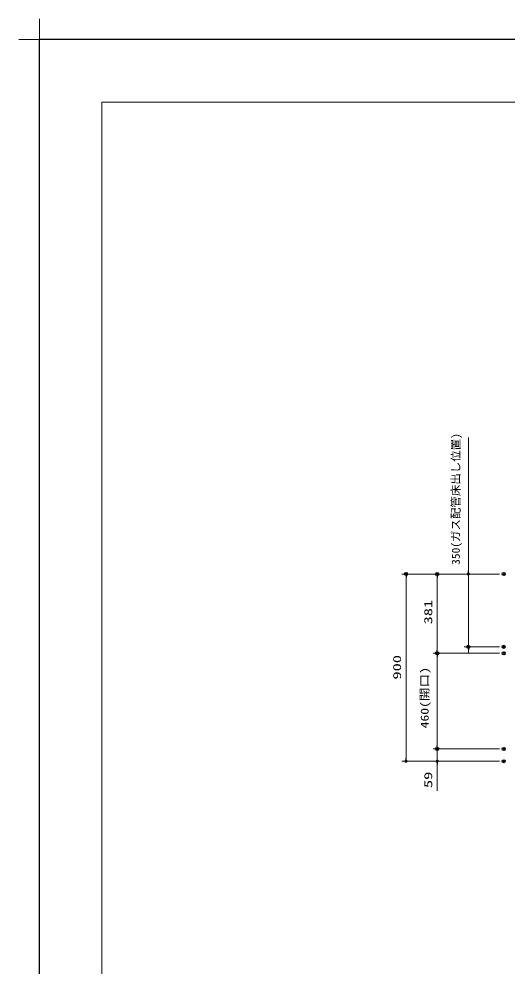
# Model space of a CAD drawing. Units: millimetres, scale not verified. Extents: x -9797 to 9797, y -4555 to 4555.
# Drawn here: x -9797 to -7447, y 0 to 4555 of the extents above; entities that cross this region are included whole.
import ezdxf
from ezdxf.enums import TextEntityAlignment as Align

# ---------------------------------------------------------------- set-up
doc = ezdxf.new("R2010")
doc.units = ezdxf.units.MM
doc.header["$LTSCALE"] = 30
doc.header["$PDMODE"] = 32
doc.header["$PDSIZE"] = 15
for name, color, linetype, lineweight in [('0-0_0', 7, 'Continuous', 25), ('0-3_寸法ﾚｲﾔｰ', 30, 'Continuous', 13), ('0-4_DEFPOINTS', 7, 'Continuous', 25), ('0-5_図面枠', 3, 'Continuous', 15), ('0-8_一般', 7, 'Continuous', 5)]:
    doc.layers.add(name, color=color, linetype=linetype, lineweight=lineweight)
doc.styles.add('ＭＳ ゴシック', font='')
doc.styles.get('ＭＳ ゴシック').set_extended_font_data('MS Gothic')

# ---------------------------------------------------------------- blocks, each defined once
blk = doc.blocks.new('_DOT')
at = {"layer": '0-0_0', "color": 30}
blk.add_line((-15, 0), (-30, 0), dxfattribs=at)
for points in [[(0, 0), (-15, 0), (-14.88, 1.88)], [(0, 0), (-14.88, -1.88), (-15, 0)], [(0, 0), (-14.88, 1.88), (-14.53, 3.73)], [(0, 0), (-14.53, -3.73), (-14.88, -1.88)], [(0, 0), (-14.53, 3.73), (-13.95, 5.52)], [(0, 0), (-13.95, -5.52), (-14.53, -3.73)], [(0, 0), (-13.95, 5.52), (-13.14, 7.23)], [(0, 0), (-13.14, -7.23), (-13.95, -5.52)], [(0, 0), (-13.14, 7.23), (-12.14, 8.82)], [(0, 0), (-12.14, -8.82), (-13.14, -7.23)], [(0, 0), (-12.14, 8.82), (-10.93, 10.27)], [(0, 0), (-10.93, -10.27), (-12.14, -8.82)], [(0, 0), (-10.93, 10.27), (-9.56, 11.56)], [(0, 0), (-9.56, -11.56), (-10.93, -10.27)], [(0, 0), (-9.56, 11.56), (-8.04, 12.66)], [(0, 0), (-8.04, -12.66), (-9.56, -11.56)], [(0, 0), (-8.04, 12.66), (-6.39, 13.57)], [(0, 0), (-6.39, -13.57), (-8.04, -12.66)], [(0, 0), (-6.39, 13.57), (-4.64, 14.27)], [(0, 0), (-4.64, -14.27), (-6.39, -13.57)], [(0, 0), (-4.64, 14.27), (-2.81, 14.73)], [(0, 0), (-2.81, -14.73), (-4.64, -14.27)], [(0, 0), (-2.81, 14.73), (-0.94, 14.97)], [(0, 0), (-0.94, -14.97), (-2.81, -14.73)], [(0, 0), (-0.94, 14.97), (0.94, 14.97)], [(0, 0), (0.94, -14.97), (-0.94, -14.97)], [(0, 0), (0.94, 14.97), (2.81, 14.73)], [(0, 0), (2.81, 14.73), (4.64, 14.27)], [(0, 0), (4.64, 14.27), (6.39, 13.57)], [(0, 0), (6.39, 13.57), (8.04, 12.66)], [(0, 0), (8.04, 12.66), (9.56, 11.56)], [(0, 0), (9.56, 11.56), (10.93, 10.27)], [(0, 0), (10.93, 10.27), (12.14, 8.82)], [(0, 0), (12.14, 8.82), (13.14, 7.23)], [(0, 0), (13.14, 7.23), (13.95, 5.52)], [(0, 0), (13.95, 5.52), (14.53, 3.73)], [(0, 0), (14.53, 3.73), (14.88, 1.88)], [(0, 0), (14.88, 1.88), (15, 0)], [(0, 0), (2.81, -14.73), (0.94, -14.97)], [(0, 0), (4.64, -14.27), (2.81, -14.73)], [(0, 0), (6.39, -13.57), (4.64, -14.27)], [(0, 0), (8.04, -12.66), (6.39, -13.57)], [(0, 0), (9.56, -11.56), (8.04, -12.66)], [(0, 0), (10.93, -10.27), (9.56, -11.56)], [(0, 0), (12.14, -8.82), (10.93, -10.27)], [(0, 0), (13.14, -7.23), (12.14, -8.82)], [(0, 0), (13.95, -5.52), (13.14, -7.23)], [(0, 0), (14.53, -3.73), (13.95, -5.52)], [(0, 0), (14.88, -1.88), (14.53, -3.73)], [(0, 0), (15, 0), (14.88, -1.88)]]:
    blk.add_solid(points, dxfattribs=at)
blk = doc.blocks.new('グループ-13-1')
at = {"layer": '0-8_一般'}
for p, q in [((372249.8, -84177), (372249.8, -80193)), ((370257.8, -82185), (374241.7, -82185))]:
    blk.add_line(p, q, dxfattribs=at)

msp = doc.modelspace()

# ---------------------------------------------------------------- linework, layer by layer
at = {"layer": '0-3_寸法ﾚｲﾔｰ'}
for p, q in [((-7633.51, 1885), (-7633.51, 2541.29)), ((-7633.51, 1900), (-7633.51, 1915)), ((-7483.51, 1885), (-7953.51, 1885)), ((-7933.51, 1000), (-7933.51, 1870)), ((-7483.51, 1885), (-7803.51, 1885)), ((-7783.51, 1519), (-7783.51, 1870)), ((-7483.51, 1885), (-7653.51, 1885)), ((-7633.51, 1885), (-7633.51, 1535)), ((-7483.51, 1504), (-7803.51, 1504)), ((-7483.51, 1504), (-7803.51, 1504)), ((-7483.51, 1535), (-7653.51, 1535)), ((-7633.51, 1520), (-7633.51, 1505)), ((-7783.51, 1059), (-7783.51, 1489)), ((-7783.51, 1059), (-7783.51, 1074)), ((-7483.51, 1044), (-7803.51, 1044)), ((-7483.51, 1044), (-7803.51, 1044)), ((-7783.51, 985), (-7783.51, 1044)), ((-7483.51, 985), (-7953.51, 985)), ((-7483.51, 985), (-7803.51, 985)), ((-7783.51, 985), (-7783.51, 841.91)), ((-7783.51, 970), (-7783.51, 955))]:
    msp.add_line(p, q, dxfattribs=at)
at = {"layer": '0-4_DEFPOINTS'}
for p in [(2902.77, 4455), (-9697.23, -4455)]:
    msp.add_line(p, (-9697.23, 4455), dxfattribs=at)
for p in [(-7933.51, 1885), (-7783.51, 1885), (-7463.51, 1885), (-7783.51, 1504), (-7633.51, 1535), (-7463.51, 1535), (-7463.51, 1504), (-7783.51, 1044), (-7463.51, 1044), (-7463.51, 985)]:
    msp.add_point(p, dxfattribs=at)
at = {"layer": '0-5_図面枠'}
msp.add_lwpolyline([(-9397.23, -4155), (2602.77, -4155), (2602.77, 4155), (-9397.23, 4155)], close=True, dxfattribs=at)

# ---------------------------------------------------------------- block references
at = {"layer": '0-3_寸法ﾚｲﾔｰ', "xscale": 0.5, "yscale": 0.5}
for p, rotation in [((-7933.51, 1885), 90), ((-7783.51, 1885), 90), ((-7633.51, 1885), 270), ((-7783.51, 1504), 270), ((-7783.51, 1504), 90), ((-7633.51, 1535), 90), ((-7783.51, 1044), 270), ((-7783.51, 1044), 270), ((-7933.51, 985), 270), ((-7783.51, 985), 90)]:
    msp.add_blockref('_DOT', p, dxfattribs=dict(at, rotation=rotation))
at = {"layer": '0-4_DEFPOINTS', "xscale": 0.05, "yscale": 0.05}
msp.add_blockref('グループ-13-1', (-28309.72, 8564.25), dxfattribs=at)

# ---------------------------------------------------------------- texts
at = {"layer": '0-3_寸法ﾚｲﾔｰ', "style": 'ＭＳ ゴシック'}
for s, width, p in [('350(ガス配管床出し位置)', 1.05, (-7663.26, 1929.29)), ('381', 1.5, (-7796.11, 1643.07)), ('900', 1.5, (-7946.11, 1377.86)), ('460(開口)', 1.25, (-7813.26, 1143.14)), ('59', 1.5, (-7796.11, 856.19))]:
    msp.add_text(s, height=38.49, rotation=90, dxfattribs=dict(at, width=width)).set_placement(p, align=Align.BOTTOM_LEFT)

doc.saveas('drawing.dxf')
